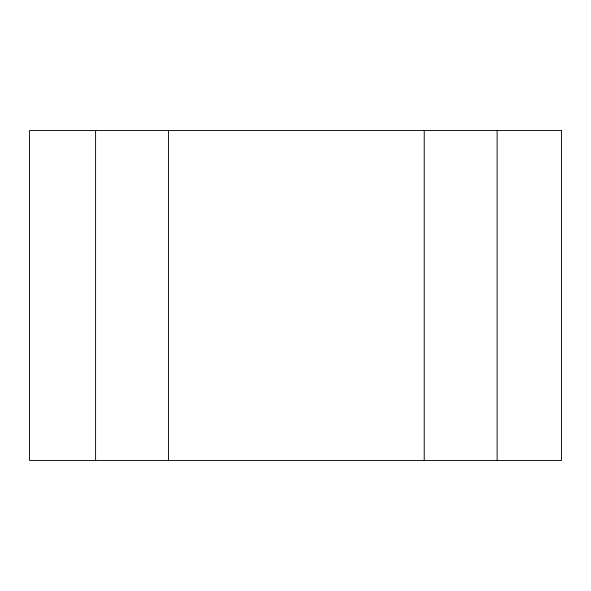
<?xml version="1.0" encoding="UTF-8"?>
<svg xmlns="http://www.w3.org/2000/svg" width="591" height="591" viewBox="0 0 591 591"><rect width="100%" height="100%" fill="white"/><g stroke="black" fill="none" stroke-linecap="round" stroke-linejoin="round"><path stroke-width="0.89" d="M497.127 130.567L497.127 460.433M424.235 130.567L424.235 460.433M168.487 130.567L168.487 460.433M95.594 130.567L95.594 460.433M561.45 130.567L29.55 130.567L29.55 460.433L561.45 460.433L561.45 130.567"/></g></svg>
